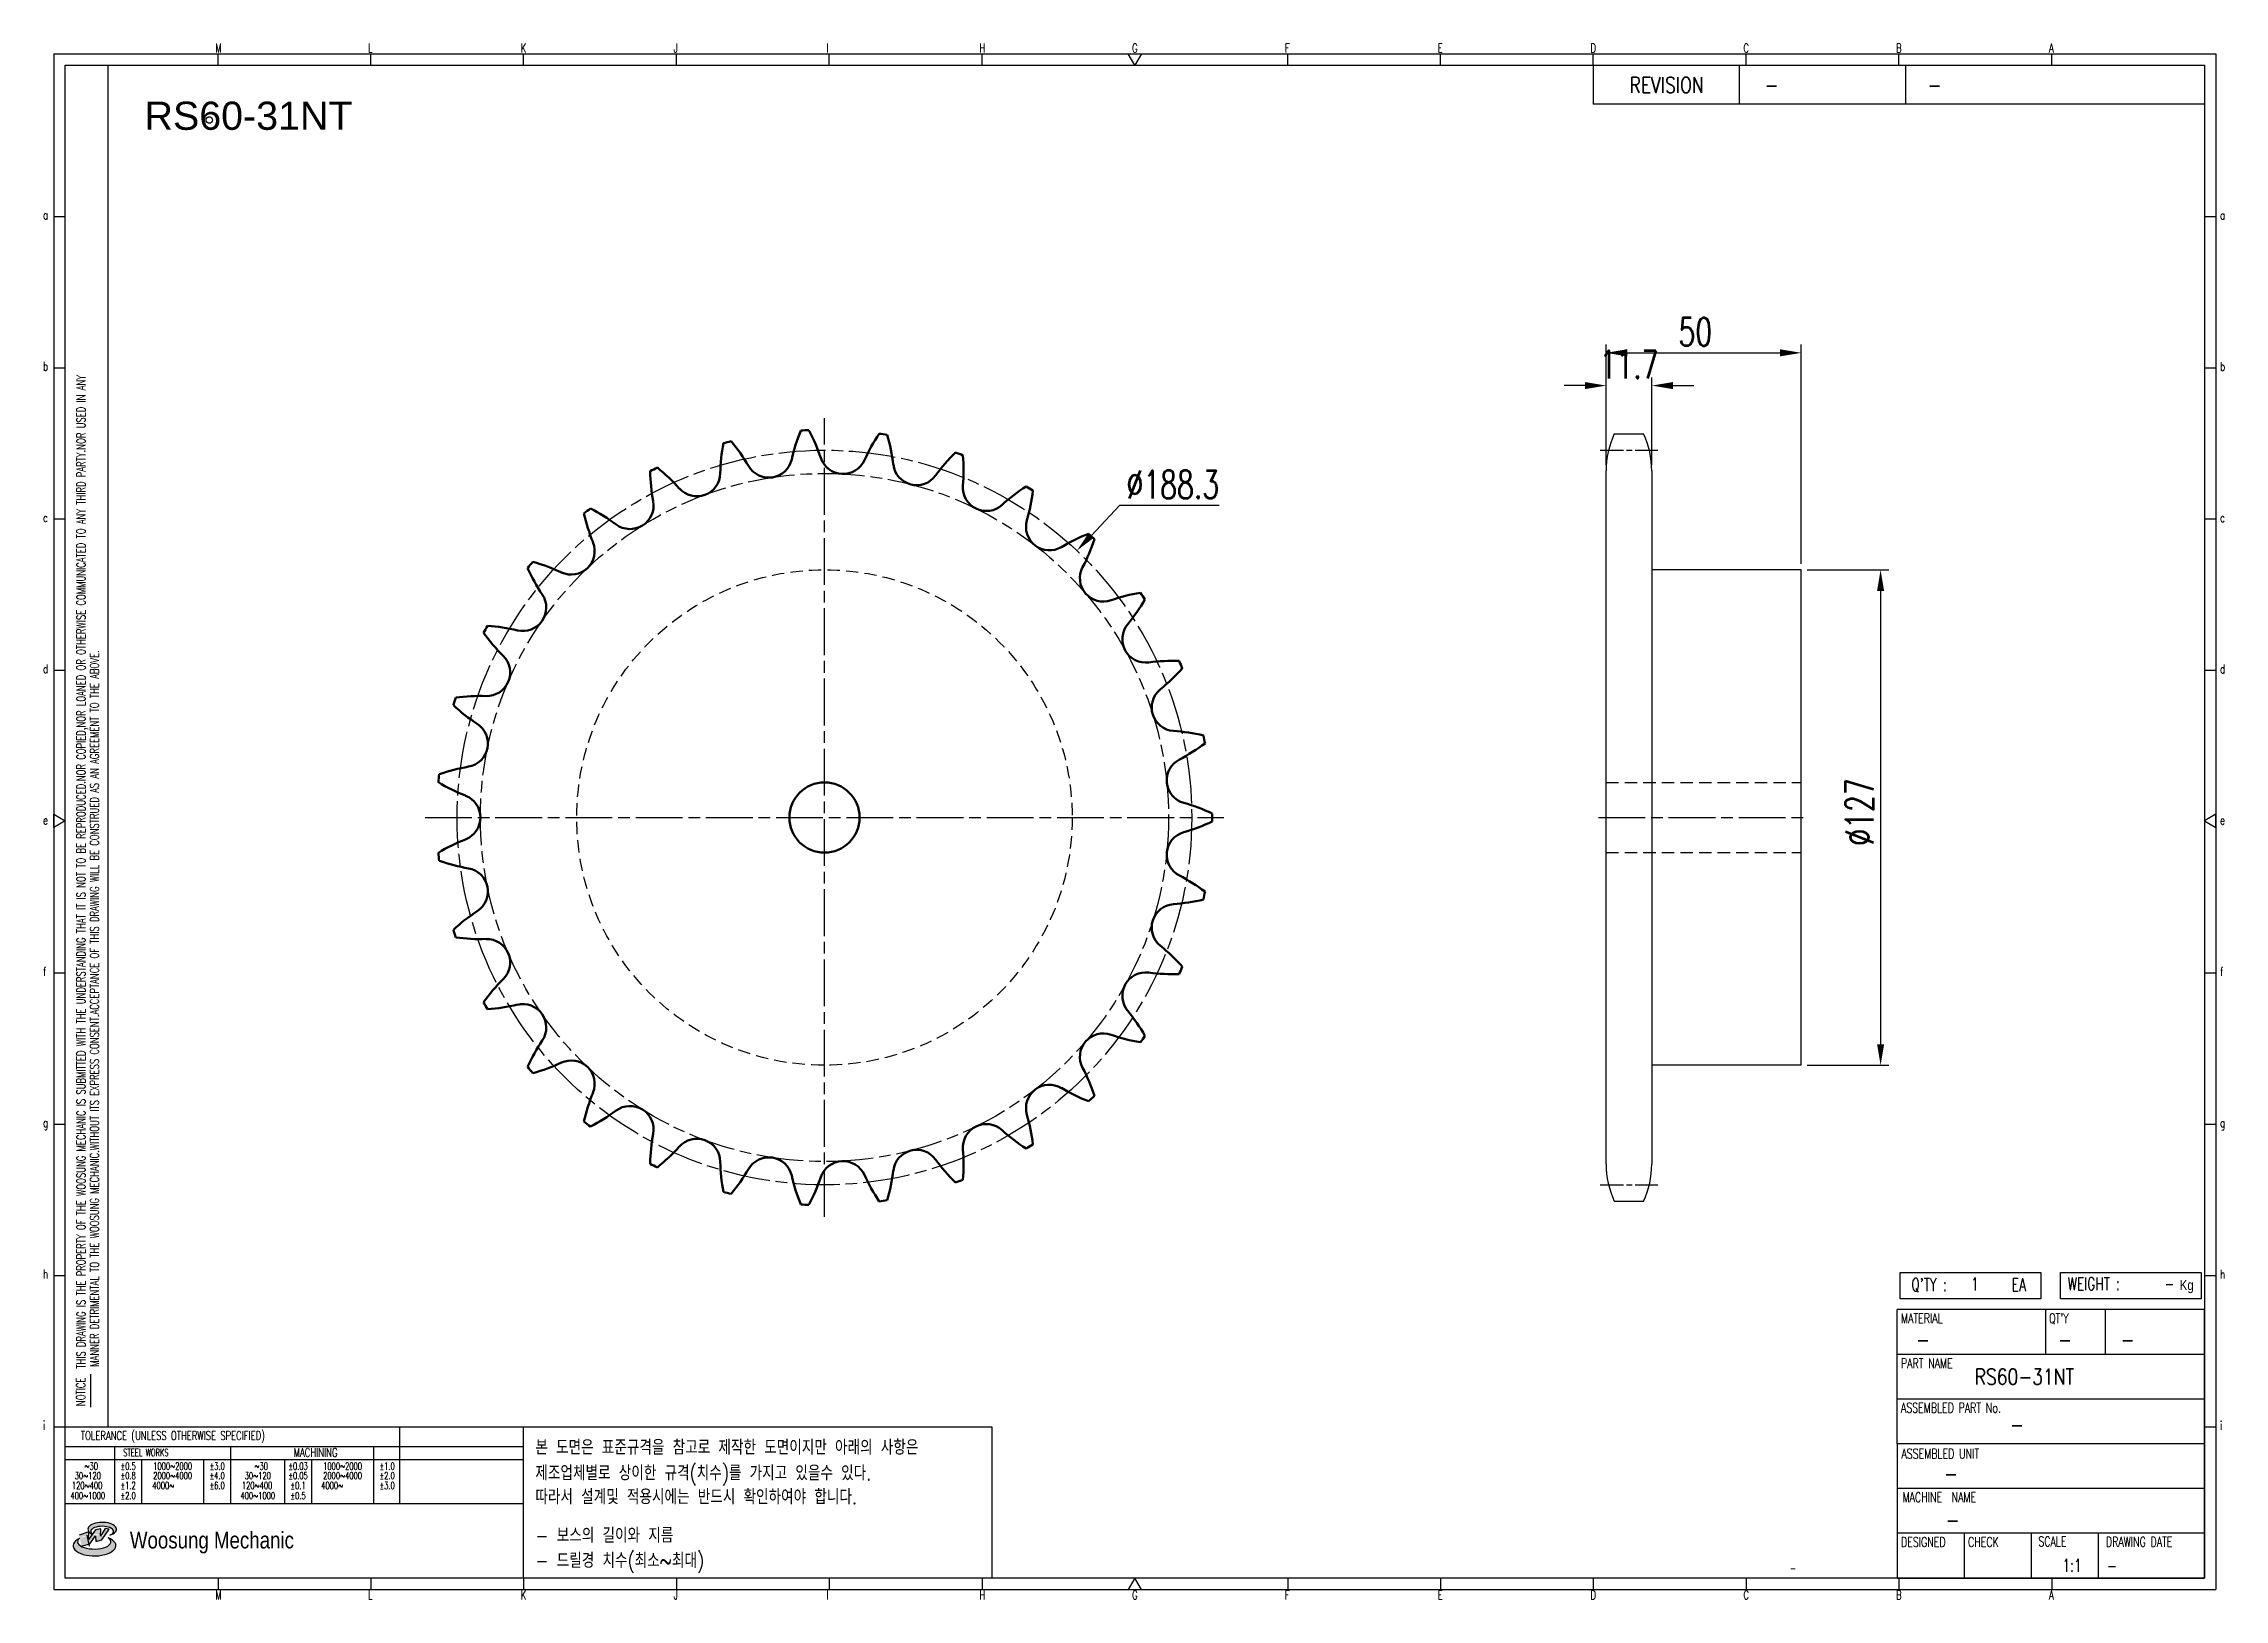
# Model space of a CAD drawing. Header units: millimetres. Extents: x 24104 to 24663, y 29 to 428.
import ezdxf
from ezdxf.enums import TextEntityAlignment as Align

# ---------------------------------------------------------------- set-up
doc = ezdxf.new("R2010")
doc.units = ezdxf.units.MM
for name, pattern in [('AM_ISO08W050', [18, 12, -1.5, 3, -1.5]), ('AM_ISO08W050x2', [9, 6, -0.75, 1.5, -0.75]), ('HIDDEN', [9.525, 6.35, -3.175])]:
    doc.linetypes.add(name, pattern=pattern)
doc.layers.add('AM_0N', color=7, linetype='Continuous', lineweight=50)
doc.layers.add('AM_7N', color=4, linetype='AM_ISO08W050', lineweight=25)
for name, color, linetype in [('HL', 2, 'HIDDEN'), ('S-DIM', 7, 'Continuous'), ('TITLE', 7, 'Continuous'), ('도면레이아웃', 7, 'Continuous')]:
    doc.layers.add(name, color=color, linetype=linetype)
doc.styles.add('HAN', font='ROMANS.shx', dxfattribs={"width": 0.7, "bigfont": 'whgtxt.shx'})
doc.styles.add('HKD_ST2', font='romans.shx', dxfattribs={"width": 0.7, "height": 4, "bigfont": '@extfont2.shx'})
doc.styles.add('HSG', font='SIMPLEX.shx', dxfattribs={"width": 0.7, "bigfont": 'HSG.shx'})
doc.styles.add('ROMANS', font='romans.shx', dxfattribs={"width": 0.7, "bigfont": 'whgtxt.shx'})
doc.styles.add('SLDTEXTSTYLE4', font='arial.ttf', dxfattribs={"width": 0.8})
doc.styles.get("Standard").update_dxf_attribs({"font": 'arial.ttf'})
doc.dimstyles.new('APP16', dxfattribs={"dimscale": 3, "dimtxt": 2.4, "dimasz": 1.8, "dimexe": 0.7, "dimexo": 0.5, "dimgap": 0.6, "dimtad": 1, "dimtoh": 1, "dimdec": 1, "dimrnd": 0.01, "dimzin": 9, "dimdsep": 46, "dimtxsty": 'HSG', "dimcen": 0, "dimclrd": 1, "dimclre": 1, "dimclrt": 256, "dimazin": 2, "dimtp": 1, "dimtm": 1, "dimtfac": 0.5, "dimtdec": 1, "dimtofl": 0, "dimtmove": 0, "dimatfit": 3, "dimfxl": 0, "dimtvp": 1, "dimtolj": 2, "dimlwd": -1, "dimlwe": -1, "dimarcsym": 0})

# ---------------------------------------------------------------- blocks, each defined once
blk = doc.blocks.new('SUYWSHJH')
at = {"layer": '도면레이아웃'}
h = blk.add_hatch(color=10, dxfattribs=at)
h.paths.add_polyline_path([(1.544, 35.177), (1.554, 34.966), (1.779, 35.034), (2.054, 35.422), (1.908, 35.446), (1.728, 35.167), (1.741, 35.439), (1.547, 35.405), (1.292, 35.041), (1.295, 35.33), (0.943, 35.208), (1.03, 34.8), (1.336, 34.885)])
edge = h.paths.add_edge_path()
edge.add_ellipse((1.795, 35.421), major_axis=(-0.53, 0), ratio=0.487785, start_angle=122.36065, end_angle=403.39574)
edge.add_line((1.411, 35.244), (1.419, 35.261))
edge.add_ellipse((1.798, 35.344), major_axis=(-0.423, 0), ratio=0.444396, start_angle=131.58977, end_angle=386.19408, ccw=False)
edge = h.paths.add_edge_path()
edge.add_ellipse((1.512, 34.815), major_axis=(-0.793, 0), ratio=0.480113, start_angle=314.67633, end_angle=590.85213)
edge.add_ellipse((1.501, 34.958), major_axis=(-0.62, 0), ratio=0.43311, start_angle=331.7024, end_angle=574.42495, ccw=False)
for p, q in [((0, 90.118), (80.15, 90.118)), ((0, 90.118), (0, 33.191)), ((6.089, 89.693), (6.089, 90.118)), ((11.753, 89.693), (11.753, 90.118)), ((17.418, 89.693), (17.418, 90.118)), ((23.082, 89.693), (23.082, 90.118)), ((28.746, 89.693), (28.746, 90.118)), ((34.411, 89.693), (34.411, 90.118)), ((45.739, 89.693), (45.739, 90.118)), ((51.404, 89.693), (51.404, 90.118)), ((57.068, 89.693), (57.068, 90.118)), ((62.732, 89.693), (62.732, 90.118)), ((68.397, 89.693), (68.397, 90.118)), ((74.061, 89.693), (74.061, 90.118)), ((80.15, 90.118), (80.15, 33.191)), ((0, 84.085), (0.425, 84.085)), ((79.725, 84.085), (80.15, 84.085)), ((0, 78.478), (0.425, 78.478)), ((79.725, 78.478), (80.15, 78.478)), ((0, 72.87), (0.425, 72.87)), ((79.725, 72.87), (80.15, 72.87)), ((0, 67.262), (0.425, 67.262)), ((79.725, 67.262), (80.15, 67.262)), ((0, 56.047), (0.425, 56.047)), ((79.725, 56.047), (80.15, 56.047)), ((0, 50.439), (0.425, 50.439)), ((79.725, 50.439), (80.15, 50.439)), ((0, 44.832), (0.425, 44.832)), ((79.725, 44.832), (80.15, 44.832)), ((1.377, 39.947), (1.377, 41.174)), ((0, 39.224), (0.425, 39.224)), ((79.725, 39.224), (80.15, 39.224)), ((0, 33.191), (80.15, 33.191)), ((6.089, 33.616), (6.089, 33.191)), ((11.753, 33.616), (11.753, 33.191)), ((17.418, 33.616), (17.418, 33.191)), ((23.082, 33.616), (23.082, 33.191)), ((28.746, 33.616), (28.746, 33.191)), ((34.411, 33.616), (34.411, 33.191)), ((45.739, 33.616), (45.739, 33.191)), ((51.404, 33.616), (51.404, 33.191)), ((57.068, 33.616), (57.068, 33.191)), ((62.732, 33.616), (62.732, 33.191)), ((68.397, 33.616), (68.397, 33.191)), ((74.061, 33.616), (74.061, 33.191))]:
    blk.add_line(p, q)
at = {"color": 2}
for p, q in [((2.017, 39.224), (2.017, 89.693)), ((0.425, 39.224), (17.418, 39.224)), ((12.816, 39.224), (12.816, 36.382)), ((17.418, 33.616), (17.418, 39.224)), ((0.425, 38.487), (17.418, 38.487)), ((0.425, 38.012), (17.418, 38.012)), ((2.257, 38.487), (2.257, 36.382)), ((3.257, 38.012), (3.257, 36.382)), ((5.557, 38.012), (5.557, 36.382)), ((6.557, 38.5), (6.557, 36.382)), ((8.557, 38.012), (8.557, 36.382)), ((9.557, 38.026), (9.557, 36.382)), ((11.857, 38.487), (11.857, 36.382)), ((0.425, 36.382), (17.418, 36.382))]:
    blk.add_line(p, q, dxfattribs=at)
at = {"color": 6, "ltscale": 0.5}
for p, q in [((57.068, 89.693), (57.068, 88.246)), ((62.47, 89.693), (62.47, 88.246)), ((68.635, 89.693), (68.635, 88.246)), ((79.725, 88.246), (57.068, 88.246)), ((68.336, 38.59), (68.336, 43.563)), ((79.725, 43.563), (68.336, 43.563)), ((73.827, 43.563), (73.827, 41.905)), ((76.037, 43.563), (76.037, 41.905)), ((79.725, 38.59), (79.725, 43.563)), ((79.725, 41.905), (68.336, 41.905)), ((79.725, 40.248), (68.336, 40.248)), ((68.336, 38.59), (68.336, 33.616)), ((79.725, 38.59), (68.336, 38.59)), ((79.725, 33.616), (79.725, 38.59)), ((79.725, 36.932), (68.336, 36.932)), ((79.725, 35.274), (68.336, 35.274)), ((70.822, 33.616), (70.822, 35.274)), ((73.309, 33.616), (73.309, 35.274)), ((75.796, 33.616), (75.796, 35.274)), ((68.336, 33.616), (79.725, 33.616))]:
    blk.add_line(p, q, dxfattribs=at)
for points in [[(40.075, 89.693), (39.83, 90.118), (40.32, 90.118)], [(0.425, 89.693), (79.725, 89.693), (79.725, 33.616), (0.425, 33.616)], [(0.425, 61.679), (0, 61.433), (0, 61.924)], [(79.725, 61.679), (80.15, 61.433), (80.15, 61.924)], [(40.075, 33.616), (39.83, 33.191), (40.32, 33.191)]]:
    blk.add_lwpolyline(points, close=True)
at = {"layer": 'TITLE', "color": 20}
for p, q in [((68.449, 43.961), (68.449, 44.936)), ((68.449, 44.936), (73.654, 44.936)), ((73.654, 44.936), (73.654, 43.961)), ((74.39, 43.961), (74.39, 44.936)), ((74.39, 44.936), (79.595, 44.936)), ((79.595, 44.936), (79.595, 43.961)), ((73.654, 43.961), (68.449, 43.961)), ((79.595, 43.961), (74.39, 43.961))]:
    blk.add_line(p, q, dxfattribs=at)
at = {"layer": '도면레이아웃'}
for p, q in [((1.295, 35.33), (0.943, 35.208)), ((1.03, 34.8), (1.336, 34.885)), ((1.224, 35.208), (1.311, 34.8)), ((1.224, 35.208), (1.224, 35.208)), ((1.547, 35.405), (1.292, 35.041)), ((1.292, 35.041), (1.295, 35.33)), ((1.336, 34.885), (1.544, 35.177)), ((1.419, 35.261), (1.411, 35.244)), ((1.544, 35.177), (1.554, 34.966)), ((1.741, 35.439), (1.547, 35.405)), ((1.554, 34.966), (1.779, 35.034)), ((1.908, 35.446), (1.728, 35.167)), ((1.728, 35.167), (1.741, 35.439)), ((1.779, 35.034), (2.054, 35.422)), ((2.054, 35.422), (1.908, 35.446))]:
    blk.add_line(p, q, dxfattribs=at)
for centre, major_axis, ratio, start_param, end_param in [((1.795, 35.421), (-0.53, 0), 0.487785, 2.135596, 7.040584), ((1.512, 34.815), (-0.793, 0), 0.480113, 5.492138, 10.312315), ((1.501, 34.958), (-0.62, 0), 0.43311, 5.789299, 10.025607), ((1.798, 35.344), (-0.423, 0), 0.444396, 2.296675, 6.740358)]:
    blk.add_ellipse(centre, major_axis=major_axis, ratio=ratio, start_param=start_param, end_param=end_param, dxfattribs=at)
at = {"color": 4, "style": 'HKD_ST2', "width": 0.7}
for s, p in [('M', (5.988, 90.164)), ('L', (11.652, 90.164)), ('K', (17.316, 90.164)), ('J', (22.981, 90.164)), ('I', (28.645, 90.164)), ('H', (34.309, 90.164)), ('G', (39.974, 90.164)), ('F', (45.638, 90.164)), ('E', (51.302, 90.164)), ('D', (56.967, 90.164)), ('C', (62.631, 90.164)), ('B', (68.295, 90.164)), ('A', (73.96, 90.164)), ('a', (-0.395, 83.976)), ('a', (80.305, 83.97)), ('b', (-0.395, 78.368)), ('b', (80.305, 78.362)), ('c', (-0.395, 72.76)), ('c', (80.305, 72.754)), ('d', (-0.395, 67.153)), ('d', (80.305, 67.147)), ('e', (-0.395, 61.545)), ('e', (80.305, 61.539)), ('f', (-0.395, 55.937)), ('f', (80.305, 55.931)), ('g', (-0.395, 50.33)), ('g', (80.305, 50.324)), ('h', (-0.395, 44.722)), ('h', (80.305, 44.716)), ('i', (-0.395, 39.114)), ('i', (80.305, 39.108)), ('M', (5.988, 32.824)), ('L', (11.652, 32.824)), ('K', (17.316, 32.824)), ('J', (22.981, 32.824)), ('I', (28.645, 32.824)), ('H', (34.309, 32.824)), ('G', (39.974, 32.824)), ('F', (45.638, 32.824)), ('E', (51.302, 32.824)), ('D', (56.967, 32.824)), ('C', (62.631, 32.824)), ('B', (68.295, 32.824)), ('A', (73.96, 32.824))]:
    blk.add_text(s, height=0.326, dxfattribs=at).set_placement(p)
for s, height, style, width, p in [('REVISION', 0.5806, 'HAN', 0.8, (58.415, 88.664)), ('-', 0.581, 'HAN', 0.8, (63.426, 88.664)), ('-', 0.581, 'HAN', 0.8, (69.468, 88.664)), ("Q'TY : ", 0.4746, 'HKD_ST2', 0.7, (68.857, 44.253)), ('1', 0.475, 'HKD_ST2', 0.7, (71.071, 44.275)), ('EA', 0.4746, 'HKD_ST2', 0.7, (72.578, 44.253)), ('WEIGHT : ', 0.4746, 'HKD_ST2', 0.7, (74.65, 44.286)), ('-', 0.581, 'HAN', 0.8, (69.029, 42.157)), ('-', 0.581, 'HAN', 0.8, (74.289, 42.157)), ('-', 0.581, 'HAN', 0.8, (76.623, 42.157)), ('-', 0.581, 'HAN', 0.8, (72.515, 39.013)), ('-', 0.581, 'HAN', 0.8, (70.067, 37.189)), ('-', 0.581, 'HAN', 0.8, (70.126, 35.48)), ('1:1', 0.4746, 'HKD_ST2', 0.7, (74.458, 33.848)), ('-', 0.475, 'HKD_ST2', 0.7, (76.112, 33.837))]:
    blk.add_text(s, height=height, dxfattribs=dict(style=style, width=width)).set_placement(p)
at = {"color": 6, "style": 'HKD_ST2', "width": 0.7}
for s, p in [(' THIS DRAWING IS THE PROPERTY OF THE WOOSUNG MECHANIC IS SUBMITTED WITH THE UNDERSTANDING THAT IT IS NOT TO BE REPRODUCED.NOR COPIED,NOR LOANED OR OTHERWISE COMMUNICATED TO ANY THIRD PARTY.NOR USED IN ANY', (1.173, 41.217)), ('MANNER DETRIMENTAL TO THE WOOSUNG MECHANIC.WITHOUT ITS EXPRESS CONSENT.ACCEPTANCE OF THIS DRAWING WILL BE CONSTRUED AS AN AGREEMENT TO THE ABOVE.', (1.672, 41.447))]:
    blk.add_text(s, height=0.326266, rotation=90, dxfattribs=at).set_placement(p)
at = {"style": 'HKD_ST2', "width": 0.7}
blk.add_text('-', height=0.475, dxfattribs=at).set_placement((78.613, 44.286), align=Align.RIGHT)
at = {"color": 4, "style": 'HKD_ST2', "width": 0.7}
for s, height, p in [('MATERIAL', 0.3651, (68.474, 43.425)), ("QT'Y", 0.3651, (73.965, 43.425)), ('PART NAME', 0.3651, (68.474, 41.756)), ('ASSEMBLED PART No.', 0.36511, (68.474, 40.109)), ('ASSEMBLED UNIT', 0.36511, (68.49, 38.408)), ('MACHINE  NAME', 0.36511, (68.532, 36.794)), ('DESIGNED', 0.3651, (68.474, 35.136)), ('CHECK', 0.3651, (70.961, 35.136)), ('SCALE', 0.3651, (73.566, 35.153)), ('DRAWING DATE', 0.36511, (76.071, 35.141))]:
    blk.add_text(s, height=height, dxfattribs=at).set_placement(p, align=Align.TOP_LEFT)
at = {"style": 'HKD_ST2', "width": 0.7}
blk.add_text('NOTICE', height=0.3263, rotation=90, dxfattribs=at).set_placement((1.163, 39.988))
for s, height, style, width, p in [('TOLERANCE (UNLESS OTHERWISE SPECIFIED)', 0.32627, 'HKD_ST2', 0.7, (4.417, 38.896)), ('-', 0.326, 'ROMANS', 0.65, (64.469, 33.975))]:
    blk.add_text(s, height=height, dxfattribs=dict(style=style, width=width)).set_placement(p, align=Align.MIDDLE_CENTER)
at = {"color": 4, "style": 'HKD_ST2', "width": 0.7}
for s, height, p in [('STEEL WORKS', 0.26101, (3.416, 38.268)), ('MACHINING', 0.3263, (9.707, 38.27)), ('%%P0.5', 0.261, (2.757, 37.762)), ('%%P0.8', 0.261, (2.757, 37.411)), ('%%P3.0', 0.261, (6.057, 37.762)), ('%%P4.0', 0.261, (6.057, 37.411)), ('%%P0.03', 0.261, (9.057, 37.762)), ('%%P0.05', 0.261, (9.057, 37.411)), ('%%P1.0', 0.261, (12.357, 37.762)), ('%%P2.0', 0.261, (12.357, 37.411)), ('%%P1.2', 0.261, (2.757, 37.045)), ('%%P2.0', 0.261, (2.757, 36.67)), ('%%P6.0', 0.261, (6.057, 37.045)), ('%%P0.1', 0.261, (9.057, 37.045)), ('%%P0.5', 0.261, (9.057, 36.67)), ('%%P3.0', 0.261, (12.357, 37.045))]:
    blk.add_text(s, height=height, dxfattribs=at).set_placement(p, align=Align.MIDDLE)
for s, height, p in [('30%%126120', 0.261, (1.263, 37.411)), ('%%12630', 0.261, (1.389, 37.762)), ('2000%%1264000', 0.26101, (4.407, 37.411)), ('1000%%1262000', 0.26101, (4.407, 37.762)), ('30%%126120', 0.261, (7.563, 37.411)), ('%%12630', 0.261, (7.689, 37.762)), ('2000%%1264000', 0.26101, (10.707, 37.411)), ('1000%%1262000', 0.26101, (10.707, 37.762)), ('400%%1261000', 0.26101, (1.263, 36.67)), ('120%%126400', 0.26101, (1.237, 37.045)), ('4000%%126', 0.261, (4.061, 37.045)), ('400%%1261000', 0.26101, (7.563, 36.67)), ('120%%126400', 0.26101, (7.537, 37.045)), ('4000%%126', 0.261, (10.321, 37.045))]:
    blk.add_text(s, height=height, dxfattribs=at).set_placement(p, align=Align.MIDDLE_CENTER)
at = {"color": 1, "style": 'SLDTEXTSTYLE4', "width": 0.8}
blk.add_text('Woosung Mechanic', height=0.61957, dxfattribs=at).set_placement((2.822, 34.711))
at = {"layer": 'TITLE', "width": 0.8}
blk.add_text('Kg', height=0.3789, dxfattribs=at).set_placement((78.807, 44.286))
blk = doc.blocks.new('*D5')
at = {"layer": 'Defpoints', "color": 0, "transparency": 16777216}
for p in [(24368.96, 297.92), (24239.57, 161.12)]:
    blk.add_point(p, dxfattribs=at)
at = {"layer": 'S-DIM', "color": 1, "transparency": 16777216}
for p, q in [((24379.87, 309.46), (24372.67, 301.85)), ((24405.43, 309.46), (24379.87, 309.46))]:
    blk.add_line(p, q, dxfattribs=at)
blk.add_solid([(24372.01, 302.47), (24373.32, 301.23), (24368.96, 297.92)], dxfattribs=at)
at = {"layer": 'S-DIM', "transparency": 16777216, "insert": (24393.55, 314.86), "char_height": 7.2, "attachment_point": 5, "style": 'HSG'}
blk.add_mtext('\\A2;∅188.3', dxfattribs=at)
blk = doc.blocks.new('*D2')
at = {"layer": 'Defpoints', "color": 0, "transparency": 16777216}
for p in [(24516.33, 340.23), (24504.63, 318.38), (24516.33, 318.38)]:
    blk.add_point(p, dxfattribs=at)
at = {"layer": 'S-DIM', "color": 1, "transparency": 16777216}
for p, q in [((24504.63, 319.88), (24504.63, 342.33)), ((24516.33, 319.88), (24516.33, 342.33)), ((24499.23, 340.23), (24493.83, 340.23)), ((24521.73, 340.23), (24527.13, 340.23))]:
    blk.add_line(p, q, dxfattribs=at)
for points in [[(24499.23, 341.13), (24499.23, 339.33), (24504.63, 340.23)], [(24521.73, 341.13), (24521.73, 339.33), (24516.33, 340.23)]]:
    blk.add_solid(points, dxfattribs=at)
at = {"layer": 'S-DIM', "transparency": 16777216, "insert": (24510.48, 345.63), "char_height": 7.2, "attachment_point": 5, "style": 'HSG'}
blk.add_mtext('\\A2;11.7', dxfattribs=at)
blk = doc.blocks.new('*D3')
at = {"layer": 'Defpoints', "color": 0, "transparency": 16777216}
for p in [(24554.63, 348.63), (24504.63, 318.38), (24554.63, 293.02)]:
    blk.add_point(p, dxfattribs=at)
at = {"layer": 'S-DIM', "color": 1, "transparency": 16777216}
for p, q in [((24504.63, 319.88), (24504.63, 350.73)), ((24510.03, 348.63), (24549.23, 348.63)), ((24554.63, 294.52), (24554.63, 350.73))]:
    blk.add_line(p, q, dxfattribs=at)
for points in [[(24510.03, 349.53), (24510.03, 347.73), (24504.63, 348.63)], [(24549.23, 349.53), (24549.23, 347.73), (24554.63, 348.63)]]:
    blk.add_solid(points, dxfattribs=at)
at = {"layer": 'S-DIM', "transparency": 16777216, "insert": (24527.49, 354.03), "char_height": 7.2, "attachment_point": 5, "style": 'HSG'}
blk.add_mtext('\\A2;50', dxfattribs=at)
blk = doc.blocks.new('*D4')
at = {"layer": 'Defpoints', "color": 0, "transparency": 16777216}
for p in [(24554.63, 293.02), (24554.63, 166.02), (24574.98, 166.02)]:
    blk.add_point(p, dxfattribs=at)
at = {"layer": 'S-DIM', "color": 1, "transparency": 16777216}
for p, q in [((24556.13, 293.02), (24577.08, 293.02)), ((24574.98, 287.62), (24574.98, 171.42)), ((24556.13, 166.02), (24577.08, 166.02))]:
    blk.add_line(p, q, dxfattribs=at)
for points in [[(24574.08, 287.62), (24575.88, 287.62), (24574.98, 293.02)], [(24574.08, 171.42), (24575.88, 171.42), (24574.98, 166.02)]]:
    blk.add_solid(points, dxfattribs=at)
at = {"layer": 'S-DIM', "transparency": 16777216, "insert": (24569.58, 230.93), "char_height": 7.2, "attachment_point": 5, "rotation": 90, "style": 'HSG'}
blk.add_mtext('\\A2;%%c127', dxfattribs=at)

msp = doc.modelspace()

# ---------------------------------------------------------------- linework, layer by layer
for p, q in [((24506.71, 327.88), (24514.25, 327.88)), ((24504.63, 140.67), (24504.63, 318.38)), ((24516.33, 318.38), (24516.33, 140.67)), ((24554.63, 293.02), (24516.33, 293.02)), ((24554.63, 166.02), (24554.63, 293.02)), ((24554.63, 166.02), (24516.33, 166.02)), ((24506.71, 131.17), (24514.25, 131.17))]:
    msp.add_line(p, q)
at = {"color": 4}
msp.add_lwpolyline([(24227.14, 73.37), (24347.19, 73.37), (24347.19, 34.59), (24227.14, 34.59)], close=True, dxfattribs=at)
msp.add_circle((24146.57, 408.31), 0.835)
for centre, start, end in [((24527.33, 318.38), 155.2599, 180), ((24493.63, 318.38), 0, 24.7401), ((24527.33, 140.67), 180, 204.7401), ((24493.63, 140.67), 335.2599, 0)]:
    msp.add_arc(centre, 22.7, start, end)
at = {"layer": 'AM_0N'}
msp.add_circle((24304.26, 229.52), 9, dxfattribs=at)
for centre, radius, start, end in [((24324.71, 316.82), 47.16, 169.4368, 178.871), ((24304.26, 229.52), 99.38, 103.9164, 105.1158), ((24244.02, 295.93), 47.16, 30.1613, 39.5954), ((24341.86, 310.92), 47.16, 157.8239, 167.2581), ((24304.26, 229.52), 99.38, 92.3035, 93.5029), ((24258.62, 306.69), 47.16, 18.5484, 27.9825), ((24357.48, 301.68), 47.16, 146.211, 155.6452), ((24304.26, 229.52), 99.38, 80.6906, 81.89), ((24275.09, 314.3), 47.16, 6.9355, 16.3696), ((24304.26, 229.52), 99.38, 115.5293, 116.7288), ((24231.88, 282.44), 47.16, 41.7742, 51.2083), ((24290, 322.65), 6.01, 210.1613, 347.2581), ((24309.03, 323.61), 6.01, 198.5484, 335.6452), ((24327.88, 320.72), 6.01, 186.9355, 324.0323), ((24370.92, 289.49), 47.16, 134.5981, 144.0323), ((24304.26, 229.52), 99.38, 69.0777, 70.2771), ((24292.75, 318.44), 47.16, 355.3226, 4.7567), ((24306.72, 319.15), 47.16, 181.0497, 190.4839), ((24271.54, 317.87), 6.01, 221.7742, 358.871), ((24345.75, 314.1), 6.01, 175.3226, 312.4194), ((24381.62, 274.85), 47.16, 122.9852, 132.4194), ((24304.26, 229.52), 99.38, 57.4648, 58.6642), ((24310.88, 318.94), 47.16, 343.7097, 353.1438), ((24304.26, 229.52), 99.38, 127.1422, 128.3417), ((24288.63, 317.81), 47.16, 192.6626, 202.0968), ((24222.71, 266.79), 47.16, 53.3871, 62.8212), ((24254.43, 309.47), 6.01, 233.3871, 10.4839), ((24361.93, 304.02), 6.01, 163.7097, 300.8065), ((24389.16, 258.35), 47.16, 111.3723, 120.8065), ((24304.26, 229.52), 99.38, 45.8519, 47.0513), ((24239.35, 297.8), 6.01, 245, 22.0968), ((24328.75, 315.77), 47.16, 332.0968, 341.5309), ((24304.26, 229.52), 99.38, 138.7551, 139.9546), ((24271.17, 312.85), 47.16, 204.2755, 213.7097), ((24216.88, 249.61), 47.16, 65, 74.4341), ((24375.74, 290.89), 6.01, 152.0968, 289.1935), ((24226.94, 283.34), 6.01, 256.6129, 33.7097), ((24393.23, 240.67), 47.16, 99.7594, 109.1935), ((24345.61, 309.08), 47.16, 320.4839, 329.918), ((24304.26, 229.52), 99.38, 34.239, 35.4384), ((24304.26, 229.52), 99.38, 150.368, 151.5675), ((24255.08, 304.49), 47.16, 215.8884, 225.3226), ((24214.63, 231.61), 47.16, 76.6129, 86.047), ((24386.63, 275.24), 6.01, 140.4839, 277.5806), ((24217.69, 266.67), 6.01, 268.2258, 45.3226), ((24393.65, 222.53), 47.16, 88.1465, 97.5806), ((24304.26, 229.52), 99.38, 22.6261, 23.8255), ((24360.78, 299.13), 47.16, 308.871, 318.3051), ((24304.26, 229.52), 99.38, 161.9809, 163.1804), ((24240.99, 293.05), 47.16, 227.5013, 236.9355), ((24216.04, 213.52), 47.16, 88.2258, 97.6599), ((24394.15, 257.72), 6.01, 128.871, 265.9677), ((24211.98, 248.49), 6.01, 279.8387, 56.9355), ((24390.41, 204.68), 47.16, 76.5336, 85.9677), ((24373.63, 286.33), 47.16, 297.2581, 306.6922), ((24304.26, 229.52), 99.38, 11.0132, 12.2126), ((24304.26, 229.52), 99.38, 173.5938, 174.7933), ((24221.07, 196.09), 47.16, 99.8387, 109.2728), ((24397.99, 239.05), 6.01, 117.2581, 254.3548), ((24229.5, 279.02), 47.16, 239.1143, 248.5484), ((24210.05, 229.52), 6.01, 291.4516, 68.5484), ((24383.65, 187.85), 47.16, 64.9207, 74.3548), ((24304.26, 229.52), 99.38, 359.4003, 0.5997), ((24229.5, 180.03), 47.16, 111.4516, 120.8857), ((24397.99, 219.99), 6.01, 105.6452, 242.7419), ((24383.65, 271.2), 47.16, 285.6452, 295.0793), ((24304.26, 229.52), 99.38, 185.2067, 186.4062), ((24221.07, 262.95), 47.16, 250.7272, 260.1613), ((24211.98, 210.56), 6.01, 303.0645, 80.1613), ((24373.63, 172.72), 47.16, 53.3078, 62.7419), ((24394.15, 201.32), 6.01, 94.0323, 231.129), ((24390.41, 254.37), 47.16, 274.0323, 283.4664), ((24304.26, 229.52), 99.38, 347.7874, 348.9868), ((24240.99, 165.99), 47.16, 123.0645, 132.4987), ((24304.26, 229.52), 99.38, 196.8196, 198.0191), ((24216.04, 245.52), 47.16, 262.3401, 271.7742), ((24217.69, 192.37), 6.01, 314.6774, 91.7742), ((24360.78, 159.92), 47.16, 41.6949, 51.129), ((24304.26, 229.52), 99.38, 336.1745, 337.3739), ((24255.08, 154.56), 47.16, 134.6774, 144.1116), ((24386.63, 183.8), 6.01, 82.4194, 219.5161), ((24393.65, 236.52), 47.16, 262.4194, 271.8535), ((24304.26, 229.52), 99.38, 208.4325, 209.632), ((24214.63, 227.44), 47.16, 273.953, 283.3871), ((24226.94, 175.7), 6.01, 326.2903, 103.3871), ((24345.61, 149.96), 47.16, 30.082, 39.5161), ((24375.74, 168.16), 6.01, 70.8065, 207.9032), ((24393.23, 218.38), 47.16, 250.8065, 260.2406), ((24304.26, 229.52), 99.38, 324.5616, 325.761), ((24271.17, 146.19), 47.16, 146.2903, 155.7245), ((24304.26, 229.52), 99.38, 220.0454, 221.2449), ((24216.88, 209.44), 47.16, 285.5659, 295), ((24239.35, 161.24), 6.01, 337.9032, 115), ((24328.75, 143.27), 47.16, 18.4691, 27.9032), ((24288.63, 141.24), 47.16, 157.9032, 167.3374), ((24361.93, 155.02), 6.01, 59.1935, 196.2903), ((24389.16, 200.7), 47.16, 239.1935, 248.6277), ((24304.26, 229.52), 99.38, 312.9487, 314.1481), ((24304.26, 229.52), 99.38, 231.6583, 232.8578), ((24222.71, 192.26), 47.16, 297.1788, 306.6129), ((24254.43, 149.57), 6.01, 349.5161, 126.6129), ((24345.75, 144.94), 6.01, 47.5806, 184.6774), ((24310.88, 140.11), 47.16, 6.8562, 16.2903), ((24306.72, 139.9), 47.16, 169.5161, 178.9503), ((24271.54, 141.18), 6.01, 1.129, 138.2258), ((24381.62, 184.2), 47.16, 227.5806, 237.0148), ((24304.26, 229.52), 99.38, 301.3358, 302.5352), ((24304.26, 229.52), 99.38, 243.2712, 244.4707), ((24231.88, 176.6), 47.16, 308.7917, 318.2258), ((24324.71, 142.22), 47.16, 181.129, 190.5632), ((24290, 136.4), 6.01, 12.7419, 149.8387), ((24309.03, 135.43), 6.01, 24.3548, 161.4516), ((24327.88, 138.32), 6.01, 35.9677, 173.0645), ((24370.92, 169.55), 47.16, 215.9677, 225.4019), ((24292.75, 140.6), 47.16, 355.2433, 4.6774), ((24244.02, 163.12), 47.16, 320.4046, 329.8387), ((24341.86, 148.13), 47.16, 192.7419, 202.1761), ((24258.62, 152.35), 47.16, 332.0175, 341.4516), ((24357.48, 157.36), 47.16, 204.3548, 213.789), ((24275.09, 144.74), 47.16, 343.6304, 353.0645), ((24304.26, 229.52), 99.38, 289.7229, 290.9223), ((24304.26, 229.52), 99.38, 254.8842, 256.0836), ((24304.26, 229.52), 99.38, 266.4971, 267.6965), ((24304.26, 229.52), 99.38, 278.11, 279.3094)]:
    msp.add_arc(centre, radius, start, end, dxfattribs=at)
at = {"layer": 'AM_7N', "linetype": 'AM_ISO08W050x2', "ltscale": 2}
for p, q in [((24304.26, 127.14), (24304.26, 331.9)), ((24201.88, 229.52), (24406.64, 229.52)), ((24502.63, 229.52), (24556.63, 229.52))]:
    msp.add_line(p, q, dxfattribs=at)
at = {"layer": 'AM_7N', "linetype": 'AM_ISO08W050x2'}
for p, q in [((24503.07, 323.67), (24517.89, 323.67)), ((24503.07, 135.37), (24517.89, 135.37))]:
    msp.add_line(p, q, dxfattribs=at)
at = {"layer": 'AM_7N', "linetype": 'AM_ISO08W050x2', "ltscale": 2}
for radius in [94.15, 88.2]:
    msp.add_circle((24304.26, 229.52), radius, dxfattribs=at)
at = {"layer": 'HL', "ltscale": 0.5}
for p, q in [((24504.63, 238.52), (24554.63, 238.52)), ((24504.63, 220.52), (24554.63, 220.52))]:
    msp.add_line(p, q, dxfattribs=at)
msp.add_circle((24304.26, 229.52), 63.5, dxfattribs=at)

# ---------------------------------------------------------------- block references
at = {"xscale": 6.915174302170472, "yscale": 6.915174302170472, "zscale": 6.915174302170472}
msp.add_blockref('SUYWSHJH', (24106.7, -197.87), dxfattribs=at)

# ---------------------------------------------------------------- texts
at = {"color": 2}
msp.add_text('RS60-31NT', height=7.225, dxfattribs=at).set_placement((24129.98, 405.79))
at = {"style": 'HAN', "width": 0.8}
msp.add_text('RS60-31NT', height=4.015, dxfattribs=at).set_placement((24599.11, 84.17))
at = {"color": 4, "style": 'HAN', "width": 0.8}
for s, p in [('본 도면은 표준규격을 참고로 제작한 도면이지만 아래의 사항은', (24230.15, 66.19)), ('제조업체별로 상이한 규격(치수)를 가지고 있을수 있다.', (24230.15, 59.61)), ('따라서 설계및 적용시에는 반드시 확인하여야 합니다.', (24230.15, 53.5)), ('- 보스의 길이와 지름', (24230.15, 43.64)), ('- 드릴경 치수(최소~최대)', (24230.15, 37.17))]:
    msp.add_text(s, height=3.7989, dxfattribs=at).set_placement(p)

# ---------------------------------------------------------------- dimensions: what is measured, and where the dimension line sits
at = {"layer": 'S-DIM'}
for base, p2, picture, middle in [((24554.63, 348.63), (24554.63, 293.02), '*D3', (24527.49, 348.63)), ((24516.33, 340.23), (24516.33, 318.38), '*D2', (24510.48, 340.23))]:
    dim = msp.add_linear_dim(base=base, p1=(24504.63, 318.38), p2=p2, dimstyle='APP16', dxfattribs=at)
    dim.commit()
    dim.dimension.update_dxf_attribs({"geometry": picture, "text_midpoint": middle, "dimtype": 128})
at = {"layer": 'S-DIM', "color": 1}
dim = msp.add_diameter_dim_2p(p1=(24239.57, 161.12), p2=(24368.96, 297.92), dimstyle='APP16', dxfattribs=at)
dim.commit()
dim.dimension.update_dxf_attribs({"geometry": '*D5', "text_midpoint": (24393.55, 309.46), "dimtype": 131})
at = {"layer": 'S-DIM'}
dim = msp.add_linear_dim(base=(24574.98, 166.02), p1=(24554.63, 293.02), p2=(24554.63, 166.02), angle=90, text='%%c<>', dimstyle='APP16', dxfattribs=at)
dim.commit()
dim.dimension.update_dxf_attribs({"geometry": '*D4', "text_midpoint": (24574.98, 230.93), "dimtype": 128})

doc.saveas('drawing.dxf')
